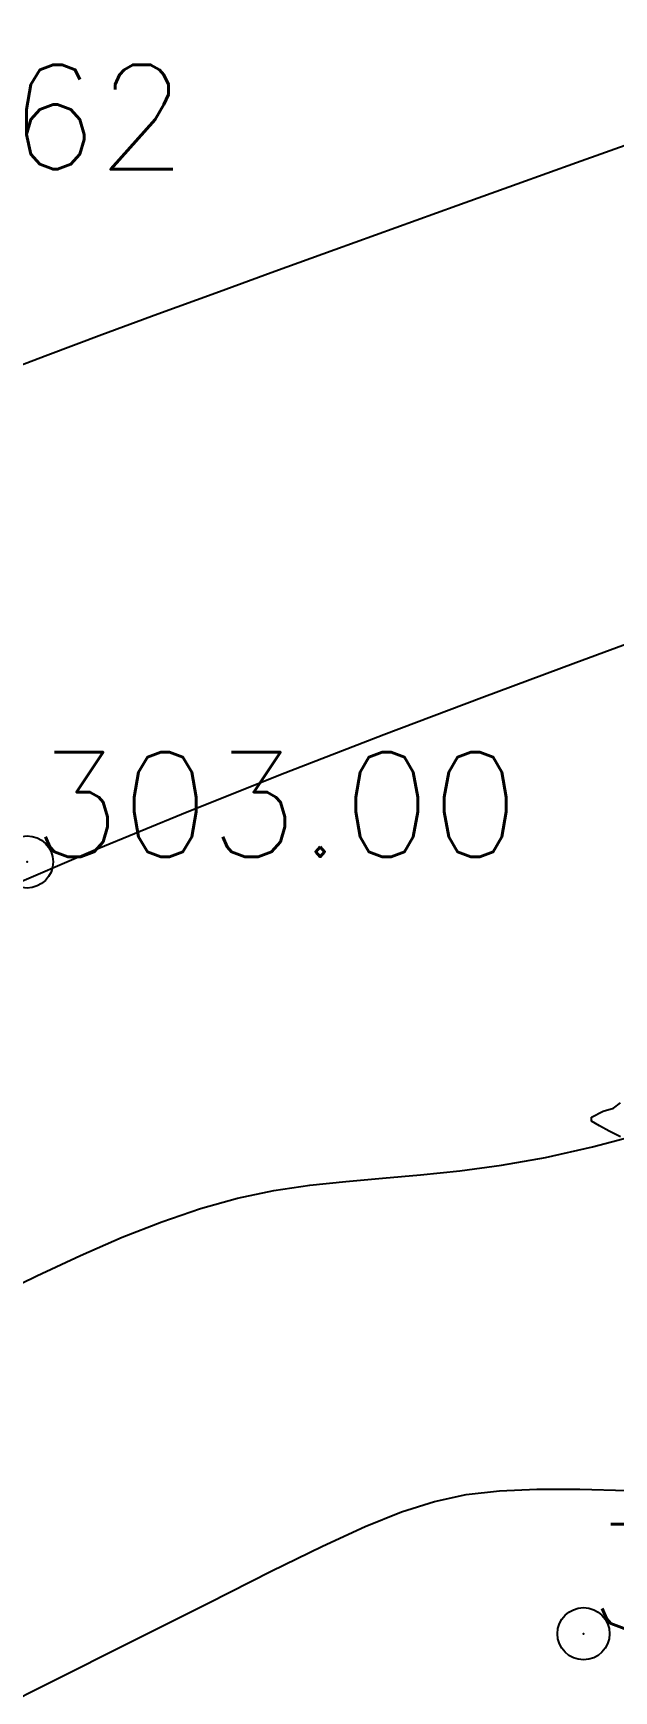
# Model space of a CAD drawing. Header units: millimetres. Extents: x 524954 to 526204, y 9523489 to 9524010.
# Drawn here: x 526068.81 to 526074.37, y 9523822.06 to 9523837.93 of the extents above; entities that cross this region are included whole.
import ezdxf

# ---------------------------------------------------------------- set-up
doc = ezdxf.new("R2010")
doc.units = ezdxf.units.MM
doc.header["$PDMODE"] = 32
doc.header["$PDSIZE"] = 0.5
doc.linetypes.add('ACAD_ISO12W100', pattern=[21, 12, -3, 0, -3, 0, -3])
for name, color, linetype in [('Arbre', 34, 'ACAD_ISO12W100'), ('CN_01_00', 3, 'Continuous'), ('CN_02_00', 4, 'Continuous'), ('TopoAlt', 3, 'Continuous'), ('TOPOJIS', 7, 'Continuous')]:
    doc.layers.add(name, color=color, linetype=linetype)
doc.styles.add('Simplex 1.0', font='Simplex.shx', dxfattribs={"width": 0.99, "height": 1})

# ---------------------------------------------------------------- blocks, each defined once
blk = doc.blocks.new('TCPOINT M')
at = {"color": 0}
blk.add_point((0, 0), dxfattribs=at)
at = {"layer": 'TopoAlt', "style": 'Simplex 1.0', "width": 0.99}
blk.add_attdef('ALT', (0.15, 0.15), '', height=1, dxfattribs=at)
blk = doc.blocks.new('v088')
at = {"color": 3, "linetype": 'Continuous'}
for p, q in [((-3.898, 3.83), (-3.785, 3.887)), ((-3.897, 3.791), (-3.898, 3.83)), ((-3.785, 3.887), (-3.688, 3.915)), ((-3.688, 3.915), (-3.621, 3.967)), ((-3.821, 3.747), (-3.897, 3.791)), ((-3.729, 3.697), (-3.821, 3.747)), ((-3.621, 3.641), (-3.729, 3.697))]:
    blk.add_line(p, q, dxfattribs=at)

msp = doc.modelspace()

# ---------------------------------------------------------------- linework, layer by layer
at = {"layer": 'CN_01_00', "flags": 128}
for points, elevation in [([(526068.539, 9523829.743), (526069.384, 9523830.104), (526070.284, 9523830.475), (526071.22, 9523830.849), (526072.168, 9523831.217), (526073.104, 9523831.572), (526074.004, 9523831.907), (526074.844, 9523832.214)], 303), ([(526068.06, 9523821.682), (526068.948, 9523822.128), (526069.769, 9523822.54), (526070.49, 9523822.902), (526071.088, 9523823.203), (526071.579, 9523823.443), (526071.987, 9523823.631), (526072.336, 9523823.771), (526072.651, 9523823.871), (526072.956, 9523823.937), (526073.274, 9523823.974), (526073.631, 9523823.99), (526074.044, 9523823.99), (526074.501, 9523823.978)], 301)]:
    msp.add_lwpolyline(points, dxfattribs=dict(at, elevation=elevation))
at = {"layer": 'CN_02_00', "flags": 128}
for points, elevation in [([(526077.471, 9523837.938), (526077.016, 9523837.77), (526076.562, 9523837.604), (526076.098, 9523837.437), (526075.615, 9523837.263), (526075.104, 9523837.08), (526074.568, 9523836.889), (526074.013, 9523836.69), (526073.444, 9523836.486), (526072.865, 9523836.278), (526072.282, 9523836.068), (526071.699, 9523835.858), (526071.123, 9523835.65), (526070.557, 9523835.444), (526070.004, 9523835.242), (526069.467, 9523835.044), (526068.948, 9523834.849), (526068.45, 9523834.659)], 304), ([(526068.404, 9523825.818), (526068.844, 9523826.032), (526069.262, 9523826.227), (526069.661, 9523826.401), (526070.042, 9523826.551), (526070.41, 9523826.676), (526070.766, 9523826.775), (526071.114, 9523826.848), (526071.459, 9523826.899), (526071.804, 9523826.937), (526072.155, 9523826.968), (526072.517, 9523826.999), (526072.895, 9523827.038), (526073.293, 9523827.091), (526073.715, 9523827.167), (526074.166, 9523827.268), (526074.639, 9523827.392)], 302)]:
    msp.add_lwpolyline(points, dxfattribs=dict(at, elevation=elevation))

# ---------------------------------------------------------------- block references
at = {"layer": 'Arbre'}
msp.add_blockref('v088', (526078.053, 9523823.722, -271.76), dxfattribs=at)
at = {"layer": 'TOPOJIS'}
ref = msp.add_blockref('TCPOINT M', (526065.556, 9523836.58, 304.62), dxfattribs=at)
ref.add_attrib('ALT', '304.62', (526065.606, 9523836.63, 304.62), dxfattribs={"layer": 'TopoAlt', "height": 1, "style": 'Simplex 1.0', "width": 0.99})
ref = msp.add_blockref('TCPOINT M', (526068.75, 9523829.996, 303), dxfattribs=at)
ref.add_attrib('ALT', '303.00', (526068.8, 9523830.046, 303), dxfattribs={"layer": 'TopoAlt', "height": 1, "style": 'Simplex 1.0', "width": 0.99})
ref = msp.add_blockref('TCPOINT M', (526074.079, 9523822.605, 300.47), dxfattribs=at)
ref.add_attrib('ALT', '300.47', (526074.129, 9523822.655, 300.47), dxfattribs={"layer": 'TopoAlt', "height": 1, "style": 'Simplex 1.0', "width": 0.99})

doc.saveas('drawing.dxf')
